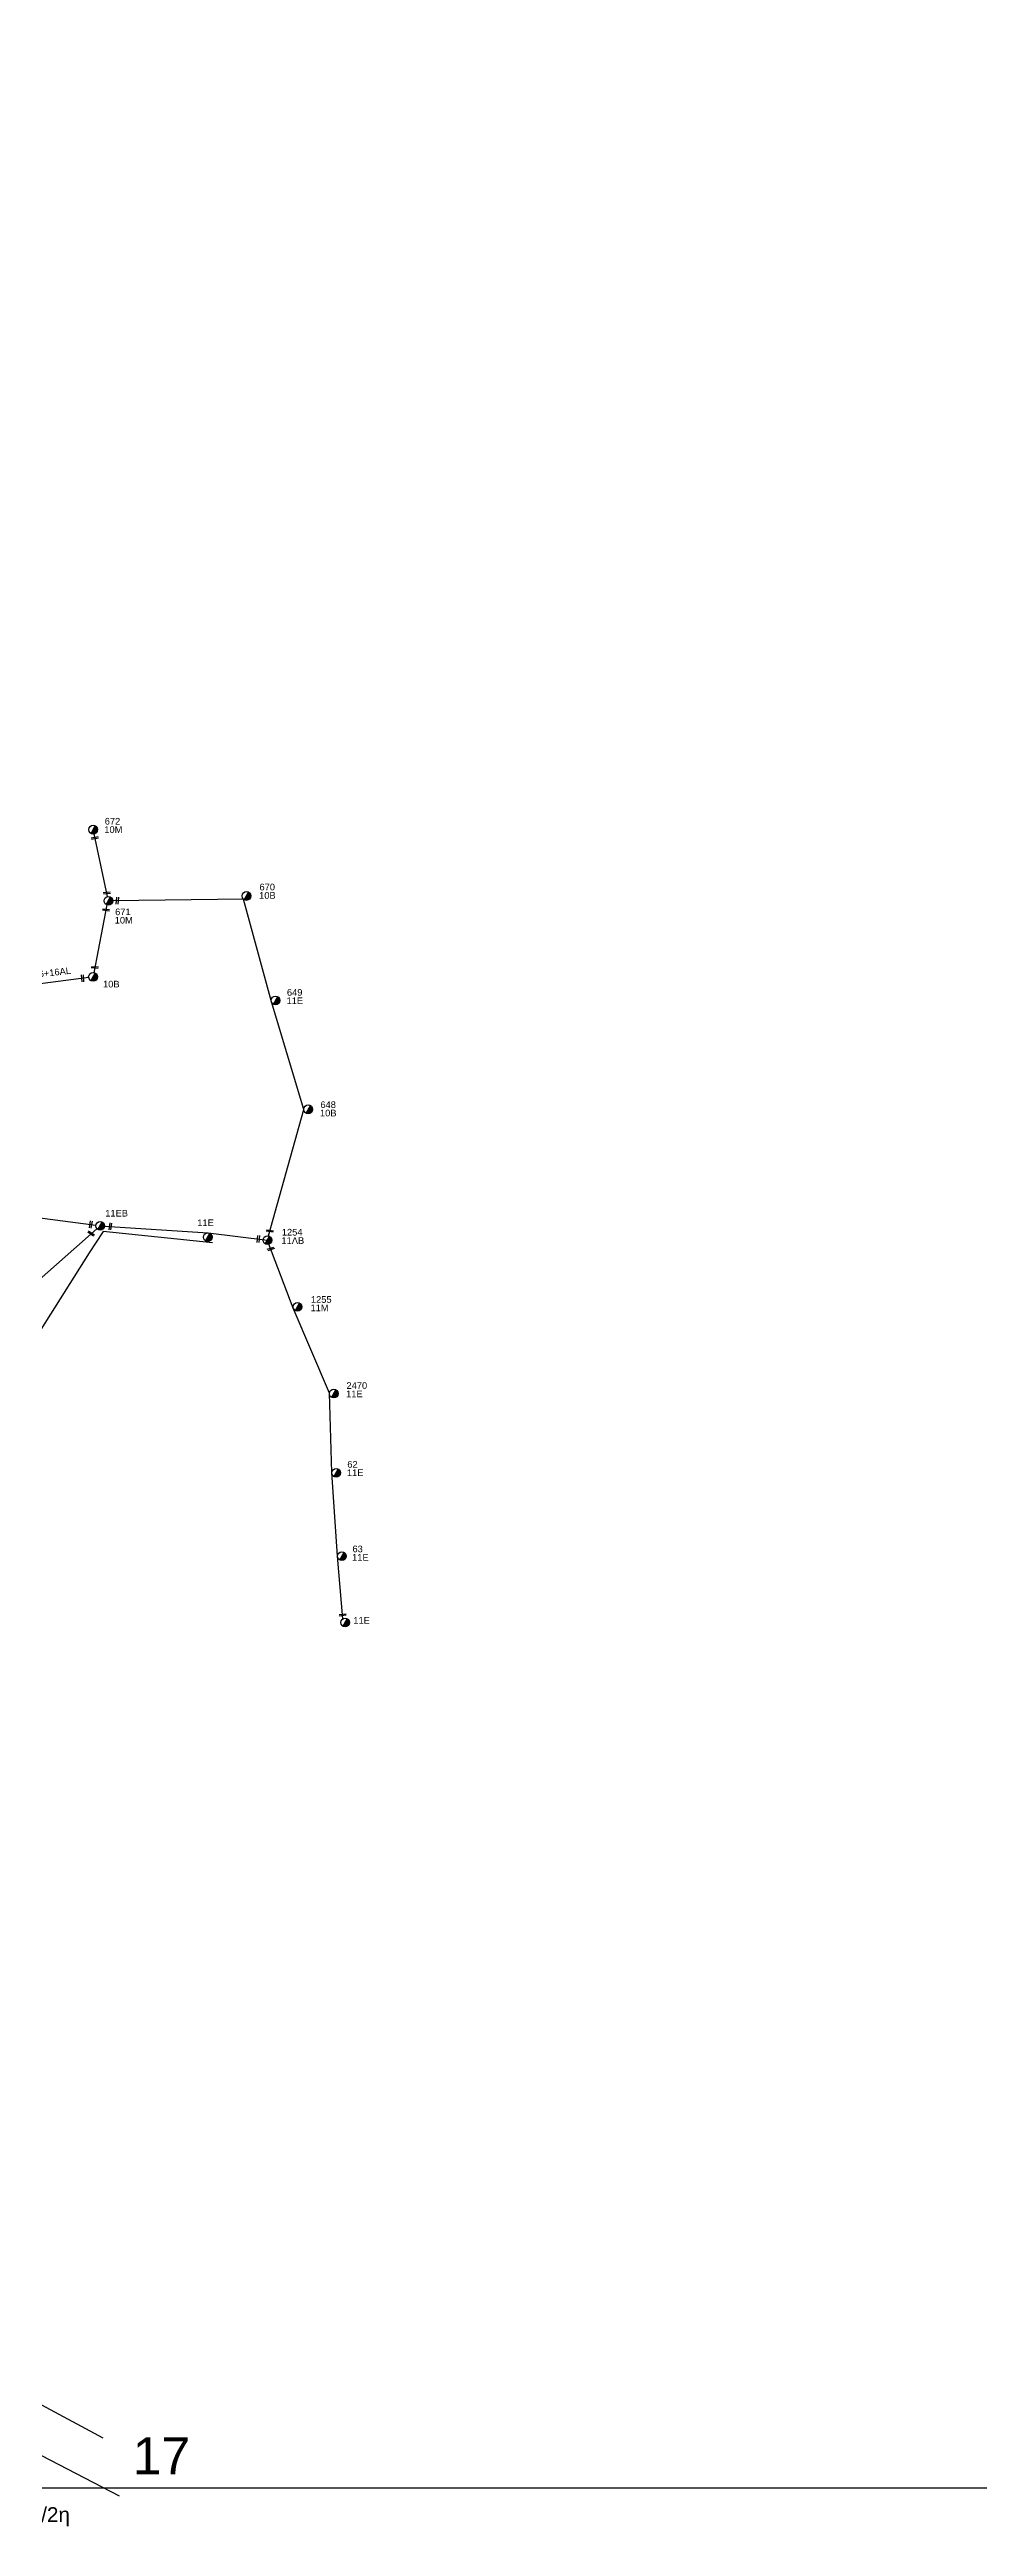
# Model space of a CAD drawing. Header units: millimetres. Extents: x 31 to 3826, y 22 to 1041.
# Drawn here: x 533 to 785, y 25 to 696 of the extents above; entities that cross this region are included whole.
import ezdxf

# ---------------------------------------------------------------- set-up
doc = ezdxf.new("R2010")
doc.units = ezdxf.units.MM
for name, color, linetype in [('Άγνωστα', 7, 'Continuous'), ('Γυμνά εναέρια ΧΤ και ΦΟΠ (3Φ)   4x16+16AL', 7, 'Continuous'), ('Γυμνά εναέρια ΧΤ και ΦΟΠ (3Φ)   4x50+16AL', 7, 'Continuous'), ('Επιγραφές - Σχήματα', 7, 'Continuous'), ('Μηχανική τομή', 7, 'Continuous'), ('Στύλος ΦΜ', 7, 'Continuous'), ('Στύλος ΦΜ @ 1', 7, 'Continuous'), ('Υπόβαθρο ΔΕΗ', 7, 'Continuous')]:
    doc.layers.add(name, color=color, linetype=linetype)
doc.styles.get("Standard").update_dxf_attribs({"font": 'arial.ttf'})

# ---------------------------------------------------------------- blocks, each defined once
blk = doc.blocks.new('ΥΠΑΡΧΩΝ ΤΣΙΜΕΝΤΕΝΙΟΣ ΣΤΥΛΟΣ')
at = {"layer": 'Στύλος ΦΜ'}
blk.add_hatch(color=7, dxfattribs=at).paths.add_polyline_path([(-1.3, -2.3, 0.574793), (2.6, 0, 0.268822), (1.3, 2.3)])
at = {"layer": 'Στύλος ΦΜ', "color": 7}
blk.add_line((-1.3, -2.3), (1.3, 2.3), dxfattribs=at)
blk.add_circle((0, 0), 2.62, dxfattribs=at)
at = {"layer": 'Στύλος ΦΜ', "flags": 4}
for tag, p in [('ΤΥΠΟΣ', (-4.9, 3)), ('ΑΡΙΘΜΟΣ', (-4.7, 8.1))]:
    blk.add_attdef(tag, p, '', height=4, dxfattribs=at)
blk = doc.blocks.new('ΜΗΧΑΝΙΚΗ ΤΟΜΗ')
at = {"layer": 'Μηχανική τομή', "ltscale": 40}
for p, q in [((-1.9, 0.8), (1.9, 0.8)), ((1.9, 0), (-1.9, 0))]:
    blk.add_line(p, q, dxfattribs=at)

msp = doc.modelspace()

# ---------------------------------------------------------------- linework, layer by layer
at = {"layer": 'Άγνωστα', "color": 62}
for points in [[(549.04, 466.39), (545.39, 483.33)], [(592.6, 374.58), (602.16, 408.79), (593.36, 437.93), (585.8, 465.69), (550.46, 465.26)], [(476.71, 290.23), (486.67, 304.22), (496.65, 318.57), (518.05, 351.71), (546.15, 376.54)], [(612.72, 271.03), (611.27, 287.91), (609.7, 310.62), (609.05, 332.09), (599.27, 355.06), (592.7, 372.35)]]:
    msp.add_lwpolyline(points, dxfattribs=at)
at = {"layer": 'Γυμνά εναέρια ΧΤ και ΦΟΠ (3Φ)   4x16+16AL', "color": 62}
for points in [[(548.9, 464.13), (545.35, 445.8)], [(543.95, 444.49), (519.03, 441.27), (519.03, 441.27)]]:
    msp.add_lwpolyline(points, dxfattribs=at)
at = {"layer": 'Γυμνά εναέρια ΧΤ και ΦΟΠ (3Φ)   4x50+16AL', "color": 62}
for points in [[(349.01, 402.16), (381.1, 395.44), (410.57, 392.29), (443.46, 388.66), (472.53, 385.45), (504.57, 382.89), (545.86, 377.47)], [(548.21, 377.24), (576.27, 375.44), (592.28, 373.45)]]:
    msp.add_lwpolyline(points, dxfattribs=at)
at = {"layer": 'Επιγραφές - Σχήματα'}
msp.add_lwpolyline([(59.44, 35.9), (2090.36, 35.9), (2090.36, 1038.33), (59.44, 1038.33)], close=True, dxfattribs=at)
at = {"layer": 'Υπόβαθρο ΔΕΗ'}
for points in [[(577.4, 372.71), (547.88, 375.75), (544.08, 370.05), (526.82, 342.69), (512.35, 320.18), (504.57, 308.22), (503.79, 307.05), (502.7, 303.43), (502.43, 301.6), (503.35, 295.77), (510.08, 276.02), (511.96, 270.75), (512.54, 267.5), (512.33, 264.12), (512.28, 262.84), (511.21, 259.96), (472.45, 188.44), (430.9, 113.06), (482.55, 84.56), (547.77, 49.44)], [(513.5, 32.79), (521.82, 49.5), (552.2, 33.73)]]:
    msp.add_lwpolyline(points, dxfattribs=at)

# ---------------------------------------------------------------- block references
at = {"layer": 'Μηχανική τομή'}
for p, xscale, yscale, zscale, rotation in [((545.66, 482.05), 0.4999999999999952, 0.4999999999999952, 0.4999999999999952, 10.71293617676113), ((548.6, 462.6), 0.5000000000000042, 0.5000000000000042, 0.5000000000000042, 352.8811386111228), ((548.87, 467.15), 0.5000000000000003, 0.5000000000000003, 0.5000000000000003, 6.003914140830086), ((551.89, 465.28), 0.5000000000000109, 0.5000000000000109, 0.5000000000000109, 85.4222120732571), ((542.51, 444.3), 0.49999999999998, 0.49999999999998, 0.49999999999998, 94.5010435282738), ((545.58, 447.03), 0.5000000000000018, 0.5000000000000018, 0.5000000000000018, 355.0539721505669), ((544.47, 375.06), 0.5000000000000032, 0.5000000000000032, 0.5000000000000032, 324.7121809270449), ((544.7, 377.63), 0.5000000000000046, 0.5000000000000046, 0.5000000000000046, 80.71962647194634), ((549.99, 377.13), 0.500000000000013, 0.500000000000013, 0.500000000000013, 81.56579436269213), ((592.92, 375.73), 0.5000000000000044, 0.5000000000000044, 0.5000000000000044, 351.9577695951204), ((590.03, 373.73), 0.5000000000000085, 0.5000000000000085, 0.5000000000000085, 83.8789561814973), ((593.26, 370.88), 0.4999999999999876, 0.4999999999999876, 0.4999999999999876, 17.57824852925891), ((612.65, 271.86), 0.500000000000002, 0.500000000000002, 0.500000000000002, 7.346109555727606)]:
    msp.add_blockref('ΜΗΧΑΝΙΚΗ ΤΟΜΗ', p, dxfattribs=dict(at, xscale=xscale, yscale=yscale, zscale=zscale, rotation=rotation))
at = {"layer": 'Στύλος ΦΜ @ 1', "ltscale": 40}
ref = msp.add_blockref('ΥΠΑΡΧΩΝ ΤΣΙΜΕΝΤΕΝΙΟΣ ΣΤΥΛΟΣ', (545.16, 484.49), dxfattribs=dict(at, xscale=0.4499999999998181, yscale=0.4499999999998181, zscale=0.4499999999998181))
ref.add_attrib('ΤΥΠΟΣ', '10M', (548.18, 483.61), dxfattribs={"layer": 'Στύλος ΦΜ', "height": 1.8, "flags": 4})
ref.add_attrib('ΑΡΙΘΜΟΣ', '672', (548.29, 485.87), dxfattribs={"layer": 'Στύλος ΦΜ', "height": 1.8, "flags": 4})
ref = msp.add_blockref('ΥΠΑΡΧΩΝ ΤΣΙΜΕΝΤΕΝΙΟΣ ΣΤΥΛΟΣ', (586.61, 466.55), dxfattribs=dict(at, xscale=0.4499999999998181, yscale=0.4499999999998181, zscale=0.4499999999998181))
ref.add_attrib('ΤΥΠΟΣ', '10B', (590.04, 465.81), dxfattribs={"layer": 'Στύλος ΦΜ', "height": 1.8, "flags": 4})
ref.add_attrib('ΑΡΙΘΜΟΣ', '670', (590.14, 468.07), dxfattribs={"layer": 'Στύλος ΦΜ', "height": 1.8, "flags": 4})
ref = msp.add_blockref('ΥΠΑΡΧΩΝ ΤΣΙΜΕΝΤΕΝΙΟΣ ΣΤΥΛΟΣ', (549.28, 465.24), dxfattribs=dict(at, xscale=0.4499999999998181, yscale=0.4499999999998181, zscale=0.4499999999998181))
ref.add_attrib('ΤΥΠΟΣ', '10M', (550.99, 459.1), dxfattribs={"layer": 'Στύλος ΦΜ', "height": 1.8, "flags": 4})
ref.add_attrib('ΑΡΙΘΜΟΣ', '671', (551.1, 461.36), dxfattribs={"layer": 'Στύλος ΦΜ', "height": 1.8, "flags": 4})
ref = msp.add_blockref('ΥΠΑΡΧΩΝ ΤΣΙΜΕΝΤΕΝΙΟΣ ΣΤΥΛΟΣ', (545.12, 444.64), dxfattribs=dict(at, xscale=0.4499999999998181, yscale=0.4499999999998181, zscale=0.4499999999998181))
ref.add_attrib('ΤΥΠΟΣ', '10B', (547.83, 441.8), dxfattribs={"layer": 'Στύλος ΦΜ', "height": 1.8, "flags": 4})
ref = msp.add_blockref('ΥΠΑΡΧΩΝ ΤΣΙΜΕΝΤΕΝΙΟΣ ΣΤΥΛΟΣ', (594.48, 438.3), dxfattribs=dict(at, xscale=0.4499999999998181, yscale=0.4499999999998181, zscale=0.4499999999998181))
ref.add_attrib('ΤΥΠΟΣ', '11E', (597.45, 437.3), dxfattribs={"layer": 'Στύλος ΦΜ', "height": 1.8, "flags": 4})
ref.add_attrib('ΑΡΙΘΜΟΣ', '649', (597.56, 439.56), dxfattribs={"layer": 'Στύλος ΦΜ', "height": 1.8, "flags": 4})
ref = msp.add_blockref('ΥΠΑΡΧΩΝ ΤΣΙΜΕΝΤΕΝΙΟΣ ΣΤΥΛΟΣ', (603.34, 408.83), dxfattribs=dict(at, xscale=0.4499999999998181, yscale=0.4499999999998181, zscale=0.4499999999998181))
ref.add_attrib('ΤΥΠΟΣ', '10B', (606.5, 406.92), dxfattribs={"layer": 'Στύλος ΦΜ', "height": 1.8, "flags": 4})
ref.add_attrib('ΑΡΙΘΜΟΣ', '648', (606.61, 409.18), dxfattribs={"layer": 'Στύλος ΦΜ', "height": 1.8, "flags": 4})
ref = msp.add_blockref('ΥΠΑΡΧΩΝ ΤΣΙΜΕΝΤΕΝΙΟΣ ΣΤΥΛΟΣ', (547.03, 377.32), dxfattribs=dict(at, xscale=0.4499999999998181, yscale=0.4499999999998181, zscale=0.4499999999998181))
ref.add_attrib('ΤΥΠΟΣ', '11EB', (548.43, 379.83), dxfattribs={"layer": 'Στύλος ΦΜ', "height": 1.8, "flags": 4})
ref = msp.add_blockref('ΥΠΑΡΧΩΝ ΤΣΙΜΕΝΤΕΝΙΟΣ ΣΤΥΛΟΣ', (576.14, 374.26), dxfattribs=dict(at, xscale=0.4499999999998181, yscale=0.4499999999998181, zscale=0.4499999999998181))
ref.add_attrib('ΤΥΠΟΣ', '11E', (573.31, 377.23), dxfattribs={"layer": 'Στύλος ΦΜ', "height": 1.8, "flags": 4})
ref = msp.add_blockref('ΥΠΑΡΧΩΝ ΤΣΙΜΕΝΤΕΝΙΟΣ ΣΤΥΛΟΣ', (592.28, 373.45), dxfattribs=dict(at, xscale=0.4499999999998181, yscale=0.4499999999998181, zscale=0.4499999999998181))
ref.add_attrib('ΤΥΠΟΣ', '11ΛB', (596.08, 372.43), dxfattribs={"layer": 'Στύλος ΦΜ', "height": 1.8, "flags": 4})
ref.add_attrib('ΑΡΙΘΜΟΣ', '1254', (596.18, 374.69), dxfattribs={"layer": 'Στύλος ΦΜ', "height": 1.8, "flags": 4})
ref = msp.add_blockref('ΥΠΑΡΧΩΝ ΤΣΙΜΕΝΤΕΝΙΟΣ ΣΤΥΛΟΣ', (600.4, 355.39), dxfattribs=dict(at, xscale=0.4499999999998181, yscale=0.4499999999998181, zscale=0.4499999999998181))
ref.add_attrib('ΤΥΠΟΣ', '11M', (603.94, 354.23), dxfattribs={"layer": 'Στύλος ΦΜ', "height": 1.8, "flags": 4})
ref.add_attrib('ΑΡΙΘΜΟΣ', '1255', (604.05, 356.49), dxfattribs={"layer": 'Στύλος ΦΜ', "height": 1.8, "flags": 4})
ref = msp.add_blockref('ΥΠΑΡΧΩΝ ΤΣΙΜΕΝΤΕΝΙΟΣ ΣΤΥΛΟΣ', (610.22, 331.92), dxfattribs=dict(at, xscale=0.4499999999998181, yscale=0.4499999999998181, zscale=0.4499999999998181))
ref.add_attrib('ΤΥΠΟΣ', '11E', (613.57, 330.95), dxfattribs={"layer": 'Στύλος ΦΜ', "height": 1.8, "flags": 4})
ref.add_attrib('ΑΡΙΘΜΟΣ', '2470', (613.67, 333.21), dxfattribs={"layer": 'Στύλος ΦΜ', "height": 1.8, "flags": 4})
ref = msp.add_blockref('ΥΠΑΡΧΩΝ ΤΣΙΜΕΝΤΕΝΙΟΣ ΣΤΥΛΟΣ', (610.87, 310.49), dxfattribs=dict(at, xscale=0.4499999999998181, yscale=0.4499999999998181, zscale=0.4499999999998181))
ref.add_attrib('ΤΥΠΟΣ', '11E', (613.78, 309.62), dxfattribs={"layer": 'Στύλος ΦΜ', "height": 1.8, "flags": 4})
ref.add_attrib('ΑΡΙΘΜΟΣ', '62', (613.89, 311.88), dxfattribs={"layer": 'Στύλος ΦΜ', "height": 1.8, "flags": 4})
ref = msp.add_blockref('ΥΠΑΡΧΩΝ ΤΣΙΜΕΝΤΕΝΙΟΣ ΣΤΥΛΟΣ', (612.44, 287.96), dxfattribs=dict(at, xscale=0.4499999999998181, yscale=0.4499999999998181, zscale=0.4499999999998181))
ref.add_attrib('ΤΥΠΟΣ', '11E', (615.18, 286.74), dxfattribs={"layer": 'Στύλος ΦΜ', "height": 1.8, "flags": 4})
ref.add_attrib('ΑΡΙΘΜΟΣ', '63', (615.29, 289.01), dxfattribs={"layer": 'Στύλος ΦΜ', "height": 1.8, "flags": 4})
ref = msp.add_blockref('ΥΠΑΡΧΩΝ ΤΣΙΜΕΝΤΕΝΙΟΣ ΣΤΥΛΟΣ', (613.3, 270), dxfattribs=dict(at, xscale=0.4499999999998181, yscale=0.4499999999998181, zscale=0.4499999999998181))
ref.add_attrib('ΤΥΠΟΣ', '11E', (615.52, 269.67), dxfattribs={"layer": 'Στύλος ΦΜ', "height": 1.8, "flags": 4})

# ---------------------------------------------------------------- texts
at = {"layer": 'Γυμνά εναέρια ΧΤ και ΦΟΠ (3Φ)   4x16+16AL', "color": 7, "insert": (525.89, 445.81), "char_height": 1.8, "width": 168.3718, "attachment_point": 1, "rotation": 6.48965}
msp.add_mtext('4X16+16AL', dxfattribs=at)
at = {"layer": 'Επιγραφές - Σχήματα', "attachment_point": 1}
for s, insert, char_height, width in [('17', (555.85, 49.57), 10, 103.4348), ('\\A1;ΦΓ-87/2η', (515.5, 30.67), 4, 157.7424)]:
    msp.add_mtext(s, dxfattribs=dict(at, insert=insert, char_height=char_height, width=width))

doc.saveas('drawing.dxf')
